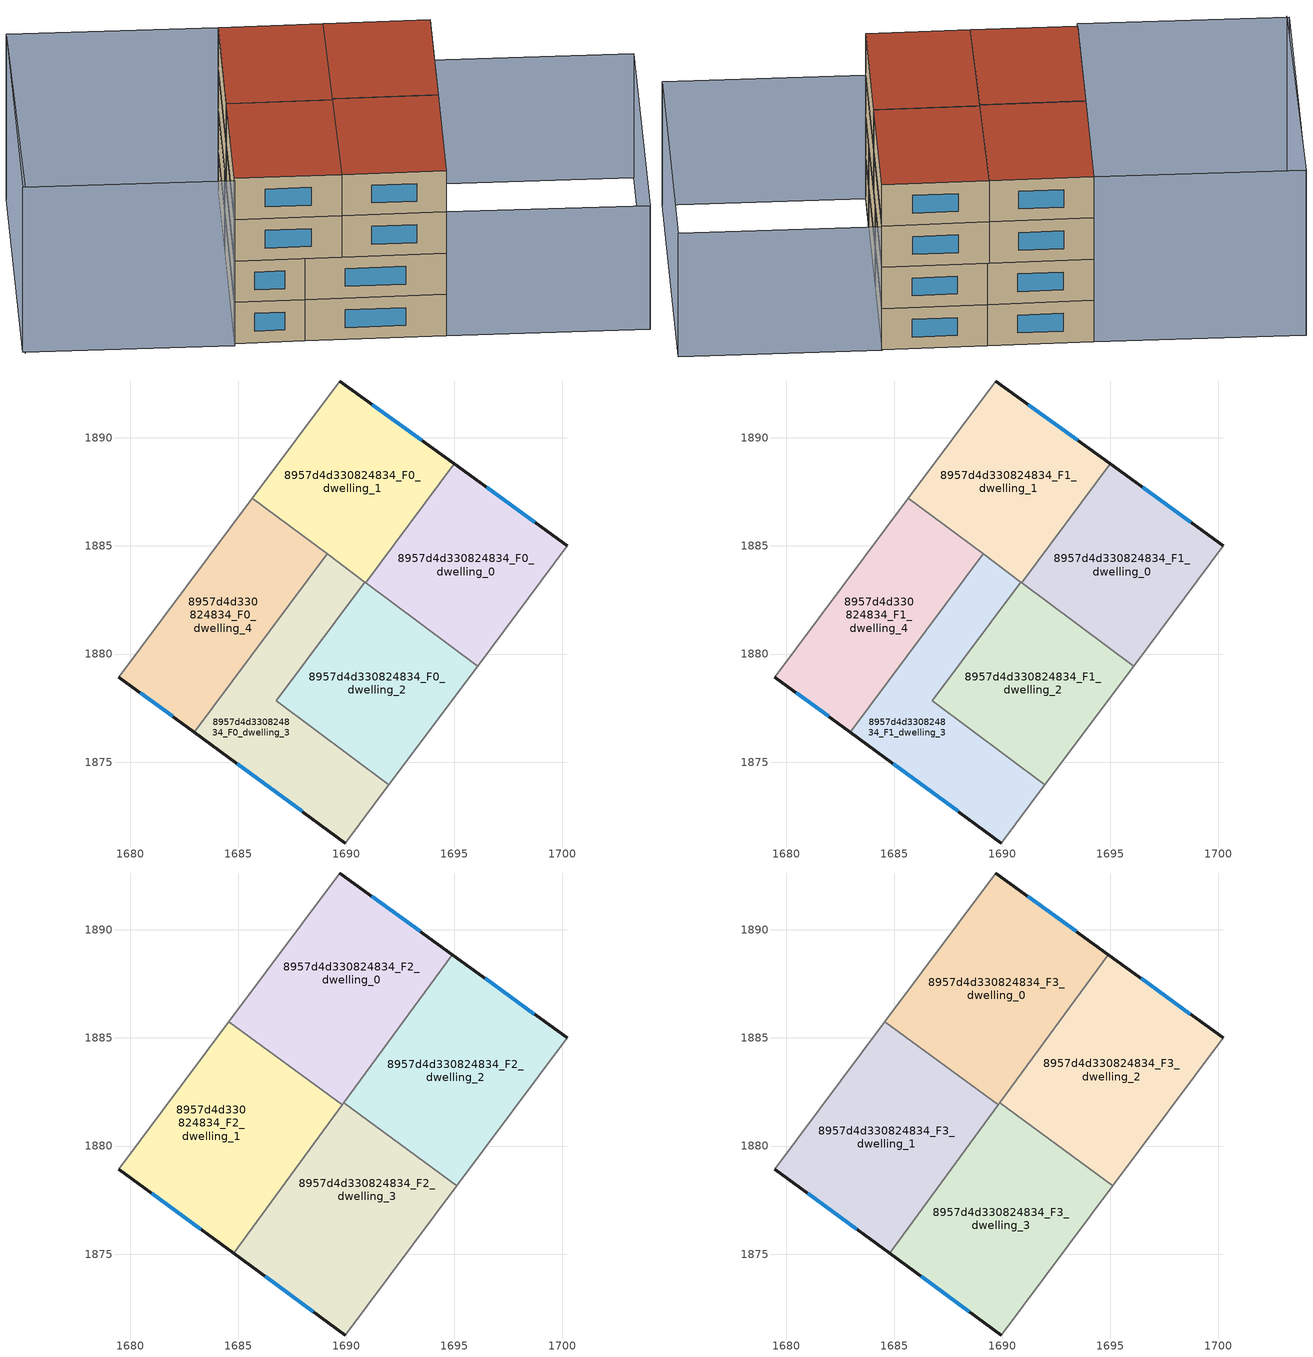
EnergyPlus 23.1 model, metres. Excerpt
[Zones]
8957d4d330824834_F0_dwelling_0
 floor ground (EU_floor_Construction): 1700.22,1885 1696.07,1879.44 1690.9,1883.3 1694.99,1888.79 z0
 wall outside (EU_wall_Construction): 1700.22,1885 1694.99,1888.79 z0:3
 wall to 8957d4d330824834_F0_dwelling_1 (EU_wall_Construction): 1694.99,1888.79 1690.9,1883.3 z0:3
 wall adiabatic (EU_wall_Construction): 1696.07,1879.44 1700.22,1885 z0:3
 wall to 8957d4d330824834_F0_dwelling_2 (EU_wall_Construction): 1690.9,1883.3 1696.07,1879.44 z0:3
 window (EU_Window_Construction): 1698.73,1886.09 1696.49,1887.71 z0.86:2.14
8957d4d330824834_F0_dwelling_1
 floor ground (EU_floor_Construction): 1694.99,1888.79 1690.9,1883.3 1685.66,1887.22 1689.7,1892.63 z0
 wall outside (EU_wall_Construction): 1694.99,1888.79 1689.7,1892.63 z0:3
 wall adiabatic (EU_wall_Construction): 1689.7,1892.63 1685.66,1887.22 z0:3
 wall to 8957d4d330824834_F0_dwelling_4 (EU_wall_Construction): 1685.66,1887.22 1689.11,1884.64 z0:3
 wall to 8957d4d330824834_F0_dwelling_3 (EU_wall_Construction): 1689.11,1884.63 1690.86,1883.33 z0:3
 wall to 8957d4d330824834_F0_dwelling_2 (EU_wall_Construction): 1690.86,1883.33 1690.9,1883.3 z0:3
 window (EU_Window_Construction): 1693.48,1889.89 1691.21,1891.53 z0.86:2.14
8957d4d330824834_F0_dwelling_2
 floor ground (EU_floor_Construction): 1696.07,1879.44 1691.97,1873.95 1686.77,1877.84 1690.86,1883.33 z0
 wall to 8957d4d330824834_F0_dwelling_3 (EU_wall_Construction): 1690.86,1883.33 1686.77,1877.84 1691.97,1873.95 z0:3
 wall adiabatic (EU_wall_Construction): 1691.97,1873.95 1696.07,1879.44 z0:3
8957d4d330824834_F0_dwelling_3
 floor ground (EU_floor_Construction): 1690.86,1883.33 1686.77,1877.84 1691.97,1873.95 1689.96,1871.26 1682.96,1876.39 1689.11,1884.63 z0
 wall outside (EU_wall_Construction): 1682.96,1876.39 1689.96,1871.26 z0:3
 wall adiabatic (EU_wall_Construction): 1689.96,1871.26 1691.97,1873.95 z0:3
 wall to 8957d4d330824834_F0_dwelling_4 (EU_wall_Construction): 1689.11,1884.63 1682.96,1876.39 z0:3
 window (EU_Window_Construction): 1684.96,1874.92 1687.96,1872.72 z0.86:2.14
8957d4d330824834_F0_dwelling_4
 floor ground (EU_floor_Construction): 1689.11,1884.63 1682.96,1876.39 1679.47,1878.94 1685.66,1887.22 z0
 wall outside (EU_wall_Construction): 1679.47,1878.94 1682.96,1876.39 z0:3
 wall adiabatic (EU_wall_Construction): 1685.66,1887.22 1679.47,1878.94 z0:3
 window (EU_Window_Construction): 1680.47,1878.21 1681.96,1877.12 z0.86:2.14
8957d4d330824834_F1_dwelling_0
 floor to 8957d4d330824834_F0_dwelling_0 (EU_floor_Construction): 1700.22,1885 1696.07,1879.44 1690.9,1883.3 1694.99,1888.79 z3
 wall outside (EU_wall_Construction): 1700.22,1885 1694.99,1888.79 z3:6
 wall to 8957d4d330824834_F1_dwelling_1 (EU_wall_Construction): 1694.99,1888.79 1690.9,1883.3 z3:6
 wall adiabatic (EU_wall_Construction): 1696.07,1879.44 1700.22,1885 z3:6
 wall to 8957d4d330824834_F1_dwelling_2 (EU_wall_Construction): 1690.9,1883.3 1696.07,1879.44 z3:6
 window (EU_Window_Construction): 1698.73,1886.09 1696.49,1887.71 z3.86:5.14
 ceiling adiabatic (EU_roof_Construction): 1696.07,1879.44 1700.22,1885 1694.99,1888.79 1690.9,1883.3 z6
8957d4d330824834_F1_dwelling_1
 floor to 8957d4d330824834_F0_dwelling_1 (EU_floor_Construction): 1694.99,1888.79 1690.9,1883.3 1685.66,1887.22 1689.7,1892.63 z3
 wall outside (EU_wall_Construction): 1694.99,1888.79 1689.7,1892.63 z3:6
 wall adiabatic (EU_wall_Construction): 1689.7,1892.63 1685.66,1887.22 z3:6
 wall to 8957d4d330824834_F1_dwelling_4 (EU_wall_Construction): 1685.66,1887.22 1689.11,1884.64 z3:6
 wall to 8957d4d330824834_F1_dwelling_3 (EU_wall_Construction): 1689.11,1884.63 1690.86,1883.33 z3:6
 wall to 8957d4d330824834_F1_dwelling_2 (EU_wall_Construction): 1690.86,1883.33 1690.9,1883.3 z3:6
 window (EU_Window_Construction): 1693.48,1889.89 1691.21,1891.53 z3.86:5.14
8957d4d330824834_F1_dwelling_2
 floor to 8957d4d330824834_F0_dwelling_2 (EU_floor_Construction): 1696.07,1879.44 1691.97,1873.95 1686.77,1877.84 1690.86,1883.33 z3
 wall to 8957d4d330824834_F1_dwelling_3 (EU_wall_Construction): 1690.86,1883.33 1686.77,1877.84 1691.97,1873.95 z3:6
 wall adiabatic (EU_wall_Construction): 1691.97,1873.95 1696.07,1879.44 z3:6
 ceiling adiabatic (EU_roof_Construction): 1695.11,1878.16 1696.07,1879.44 1690.86,1883.33 1686.77,1877.84 1686.81,1877.81 1689.88,1882 z6
8957d4d330824834_F1_dwelling_3
 floor to 8957d4d330824834_F0_dwelling_3 (EU_floor_Construction): 1690.86,1883.33 1686.77,1877.84 1691.97,1873.95 1689.96,1871.26 1682.96,1876.39 1689.11,1884.63 z3
 wall outside (EU_wall_Construction): 1682.96,1876.39 1689.96,1871.26 z3:6
 wall adiabatic (EU_wall_Construction): 1689.96,1871.26 1691.97,1873.95 z3:6
 wall to 8957d4d330824834_F1_dwelling_4 (EU_wall_Construction): 1689.11,1884.63 1682.96,1876.39 z3:6
 window (EU_Window_Construction): 1684.96,1874.92 1687.96,1872.72 z3.86:5.14
8957d4d330824834_F1_dwelling_4
 floor to 8957d4d330824834_F0_dwelling_4 (EU_floor_Construction): 1689.11,1884.63 1682.96,1876.39 1679.47,1878.94 1685.66,1887.22 z3
 wall outside (EU_wall_Construction): 1679.47,1878.94 1682.96,1876.39 z3:6
 wall adiabatic (EU_wall_Construction): 1685.66,1887.22 1679.47,1878.94 z3:6
 window (EU_Window_Construction): 1680.47,1878.21 1681.96,1877.12 z3.86:5.14
8957d4d330824834_F2_dwelling_0
 floor to 8957d4d330824834_F1_dwelling_1 (EU_floor_Construction): 1694.9,1888.86 1690.86,1883.33 1685.66,1887.22 1689.7,1892.63 z6
 floor to 8957d4d330824834_F1_dwelling_4 (EU_floor_Construction): 1689.11,1884.63 1688.04,1883.2 1684.56,1885.75 1685.66,1887.22 z6
 floor to 8957d4d330824834_F1_dwelling_3 (EU_floor_Construction): 1690.86,1883.33 1690.21,1882.45 1689.8,1881.91 1688.04,1883.2 1689.11,1884.63 z6
 wall outside (EU_wall_Construction): 1694.9,1888.86 1689.7,1892.63 z6:9
 wall to 8957d4d330824834_F2_dwelling_1 (EU_wall_Construction): 1684.56,1885.75 1689.81,1881.91 z6:9
 wall adiabatic (EU_wall_Construction): 1689.7,1892.63 1684.56,1885.75 z6:9
 wall to 8957d4d330824834_F2_dwelling_2 (EU_wall_Construction): 1689.88,1882 1694.9,1888.86 z6:9
 wall to 8957d4d330824834_F2_dwelling_3 (EU_wall_Construction): 1689.81,1881.91 1689.88,1882 z6:9
 window (EU_Window_Construction): 1693.42,1889.93 1691.18,1891.55 z6.86:8.14
8957d4d330824834_F2_dwelling_1
 floor to 8957d4d330824834_F1_dwelling_4 (EU_floor_Construction): 1688.04,1883.2 1682.96,1876.39 1679.47,1878.94 1684.56,1885.75 z6
 floor adiabatic (EU_floor_Construction): 1689.8,1881.91 1686.81,1877.81 1686.77,1877.84 z6
 floor to 8957d4d330824834_F1_dwelling_3 (EU_floor_Construction): 1689.8,1881.91 1686.77,1877.84 1686.81,1877.81 1684.78,1875.05 1682.96,1876.39 1688.04,1883.2 z6
 wall outside (EU_wall_Construction): 1679.47,1878.94 1684.78,1875.05 z6:9
 wall adiabatic (EU_wall_Construction): 1684.56,1885.75 1679.47,1878.94 z6:9
 wall to 8957d4d330824834_F2_dwelling_3 (EU_wall_Construction): 1684.78,1875.05 1689.81,1881.91 z6:9
 window (EU_Window_Construction): 1680.99,1877.83 1683.27,1876.16 z6.86:8.14
8957d4d330824834_F2_dwelling_2
 floor to 8957d4d330824834_F1_dwelling_1 (EU_floor_Construction): 1694.99,1888.79 1690.9,1883.3 1690.86,1883.33 1694.9,1888.86 z6
 floor adiabatic (EU_floor_Construction): 1700.22,1885 1695.11,1878.16 1689.88,1882 1690.86,1883.33 1690.9,1883.3 1694.99,1888.79 z6
 wall outside (EU_wall_Construction): 1700.22,1885 1694.9,1888.86 z6:9
 wall to 8957d4d330824834_F2_dwelling_3 (EU_wall_Construction): 1689.88,1882 1695.11,1878.16 z6:9
 wall adiabatic (EU_wall_Construction): 1695.11,1878.16 1700.22,1885 z6:9
 window (EU_Window_Construction): 1698.7,1886.1 1696.42,1887.76 z6.86:8.14
8957d4d330824834_F2_dwelling_3
 floor to 8957d4d330824834_F1_dwelling_2 (EU_floor_Construction): 1695.11,1878.16 1691.97,1873.95 1686.81,1877.81 1689.88,1882 z6
 floor to 8957d4d330824834_F1_dwelling_3 (EU_floor_Construction): 1691.97,1873.95 1689.96,1871.26 1684.78,1875.05 1686.81,1877.81 z6
 wall outside (EU_wall_Construction): 1684.78,1875.05 1689.96,1871.26 z6:9
 wall adiabatic (EU_wall_Construction): 1689.96,1871.26 1695.11,1878.16 z6:9
 window (EU_Window_Construction): 1686.26,1873.97 1688.48,1872.34 z6.86:8.14
8957d4d330824834_F3_dwelling_0
 floor to 8957d4d330824834_F2_dwelling_0 (EU_floor_Construction): 1694.9,1888.86 1689.81,1881.91 1684.56,1885.75 1689.7,1892.63 z9
 wall outside (EU_wall_Construction): 1694.9,1888.86 1689.7,1892.63 z9:12
 wall to 8957d4d330824834_F3_dwelling_1 (EU_wall_Construction): 1684.56,1885.75 1689.81,1881.91 z9:12
 wall adiabatic (EU_wall_Construction): 1689.7,1892.63 1684.56,1885.75 z9:12
 wall to 8957d4d330824834_F3_dwelling_2 (EU_wall_Construction): 1689.88,1882 1694.9,1888.86 z9:12
 wall to 8957d4d330824834_F3_dwelling_3 (EU_wall_Construction): 1689.81,1881.91 1689.88,1882 z9:12
 window (EU_Window_Construction): 1693.42,1889.93 1691.18,1891.55 z9.86:11.14
 roof outside (EU_roof_Construction): 1689.81,1881.91 1694.9,1888.86 1689.7,1892.63 1684.56,1885.75 z12
8957d4d330824834_F3_dwelling_1
 floor to 8957d4d330824834_F2_dwelling_1 (EU_floor_Construction): 1689.81,1881.91 1684.78,1875.05 1679.47,1878.94 1684.56,1885.75 z9
 wall outside (EU_wall_Construction): 1679.47,1878.94 1684.78,1875.05 z9:12
 wall adiabatic (EU_wall_Construction): 1684.56,1885.75 1679.47,1878.94 z9:12
 wall to 8957d4d330824834_F3_dwelling_3 (EU_wall_Construction): 1684.78,1875.05 1689.81,1881.91 z9:12
 window (EU_Window_Construction): 1680.99,1877.83 1683.27,1876.16 z9.86:11.14
 roof outside (EU_roof_Construction): 1684.78,1875.05 1689.81,1881.91 1684.56,1885.75 1679.47,1878.94 z12
8957d4d330824834_F3_dwelling_2
 floor to 8957d4d330824834_F2_dwelling_2 (EU_floor_Construction): 1700.22,1885 1695.11,1878.16 1689.88,1882 1694.9,1888.86 z9
 wall outside (EU_wall_Construction): 1700.22,1885 1694.9,1888.86 z9:12
 wall to 8957d4d330824834_F3_dwelling_3 (EU_wall_Construction): 1689.88,1882 1695.11,1878.16 z9:12
 wall adiabatic (EU_wall_Construction): 1695.11,1878.16 1700.22,1885 z9:12
 window (EU_Window_Construction): 1698.7,1886.1 1696.42,1887.76 z9.86:11.14
 roof outside (EU_roof_Construction): 1695.11,1878.16 1700.22,1885 1694.9,1888.86 1689.88,1882 z12
8957d4d330824834_F3_dwelling_3
 floor to 8957d4d330824834_F2_dwelling_3 (EU_floor_Construction): 1695.11,1878.16 1689.96,1871.26 1684.78,1875.05 1689.88,1882 z9
 wall outside (EU_wall_Construction): 1684.78,1875.05 1689.96,1871.26 z9:12
 wall adiabatic (EU_wall_Construction): 1689.96,1871.26 1695.11,1878.16 z9:12
 window (EU_Window_Construction): 1686.26,1873.97 1688.48,1872.34 z9.86:11.14
 roof outside (EU_roof_Construction): 1689.96,1871.26 1695.11,1878.16 1689.88,1882 1684.78,1875.05 z12
shading: 1689.96,1871.26 1700.25,1885.04 / 1700.25,1885.04 1710.25,1877.58 / 1710.25,1877.58 1699.96,1863.79 / 1699.96,1863.79 1689.96,1871.26 z0:9; 1679.31,1900.44 1668.96,1886.32 / 1668.91,1886.52 1679.31,1900.43 / 1679.31,1900.43 1689.72,1892.66 / 1689.72,1892.66 1679.33,1878.74 / 1679.33,1878.74 1668.91,1886.52 z0:12
[Building]
EU S2 Campaign: North Axis=0; Terrain=City; Solar Distribution=FullExterior
[Site:Location]
Helsinki-Vantaa.AP: Latitude=60.317; Longitude=24.963; Time Zone=2; Elevation=54.6
[SizingPeriod:WeatherFileDays]
AnnualSizingPeriod: Begin Month=1; Begin Day of Month=1; End Month=12; End Day of Month=31; Day of Week for Start Day=Monday; Use Weather File Daylight Saving Period=No; Use Weather File Rain and Snow Indicators=No
[MATERIAL]
EU_InternalMass_Material: Roughness=MediumRough; Thickness=0.1; Conductivity=1; Density=1800; Specific Heat=900; Thermal Absorptance=0.9; Solar Absorptance=0.7; Visible Absorptance=0.7
[MATERIAL:NOMASS] Roughness=MediumRough; Thermal Absorptance=0.9; Solar Absorptance=0.7; Visible Absorptance=0.7
Name | Thermal Resistance
EU_wall_NoMass | 1.10183
EU_roof_NoMass; EU_floor_NoMass | 1.70606
[WINDOWMATERIAL:SIMPLEGLAZINGSYSTEM]
EU_Window_SimpleGlazing: UFactor=3.11035; Solar Heat Gain Coefficient=0.8; Visible Transmittance=0.8
[CONSTRUCTION]
EU_wall_Construction: EU_wall_NoMass
EU_roof_Construction: EU_roof_NoMass
EU_floor_Construction: EU_floor_NoMass
EU_Window_Construction: EU_Window_SimpleGlazing
EU_InternalMass_Construction: EU_InternalMass_Material
[ZONE] Type=1; Multiplier=1; Ceiling Height=autocalculate; Floor Area=autocalculate; Part of Total Floor Area=Yes
Name | Volume
8957d4d330824834_F0_dwelling_0; 8957d4d330824834_F1_dwelling_0 | 133.498
8957d4d330824834_F2_dwelling_0; 8957d4d330824834_F3_dwelling_0 | 166.879
8957d4d330824834_F0_dwelling_1; 8957d4d330824834_F1_dwelling_1 | 133.509
8957d4d330824834_F2_dwelling_1; 8957d4d330824834_F3_dwelling_1 | 166.861
8957d4d330824834_F0_dwelling_2; 8957d4d330824834_F1_dwelling_2 | 133.505
8957d4d330824834_F2_dwelling_2; 8957d4d330824834_F3_dwelling_2 | 166.878
8957d4d330824834_F0_dwelling_3; 8957d4d330824834_F1_dwelling_3 | 133.492
8957d4d330824834_F2_dwelling_3; 8957d4d330824834_F3_dwelling_3 | 166.871
8957d4d330824834_F0_dwelling_4; 8957d4d330824834_F1_dwelling_4 | 133.507
[INTERNALMASS] Construction=EU_InternalMass_Construction
Name | Zone or ZoneList | Surface Area
8957d4d330824834_F0_dwelling_0_EU_InternalMass | 8957d4d330824834_F0_dwelling_0 | 44.5011
8957d4d330824834_F0_dwelling_1_EU_InternalMass | 8957d4d330824834_F0_dwelling_1 | 44.5019
8957d4d330824834_F0_dwelling_2_EU_InternalMass | 8957d4d330824834_F0_dwelling_2 | 44.5019
8957d4d330824834_F0_dwelling_3_EU_InternalMass | 8957d4d330824834_F0_dwelling_3 | 44.4973
8957d4d330824834_F0_dwelling_4_EU_InternalMass | 8957d4d330824834_F0_dwelling_4 | 44.4992
8957d4d330824834_F1_dwelling_0_EU_InternalMass | 8957d4d330824834_F1_dwelling_0 | 44.5011
8957d4d330824834_F1_dwelling_1_EU_InternalMass | 8957d4d330824834_F1_dwelling_1 | 44.5019
8957d4d330824834_F1_dwelling_2_EU_InternalMass | 8957d4d330824834_F1_dwelling_2 | 44.5019
8957d4d330824834_F1_dwelling_3_EU_InternalMass | 8957d4d330824834_F1_dwelling_3 | 44.4973
8957d4d330824834_F1_dwelling_4_EU_InternalMass | 8957d4d330824834_F1_dwelling_4 | 44.4992
8957d4d330824834_F2_dwelling_0_EU_InternalMass | 8957d4d330824834_F2_dwelling_0 | 55.6262
8957d4d330824834_F2_dwelling_1_EU_InternalMass | 8957d4d330824834_F2_dwelling_1 | 55.6203
8957d4d330824834_F2_dwelling_2_EU_InternalMass | 8957d4d330824834_F2_dwelling_2 | 55.6262
8957d4d330824834_F2_dwelling_3_EU_InternalMass | 8957d4d330824834_F2_dwelling_3 | 55.6239
8957d4d330824834_F3_dwelling_0_EU_InternalMass | 8957d4d330824834_F3_dwelling_0 | 55.6262
8957d4d330824834_F3_dwelling_1_EU_InternalMass | 8957d4d330824834_F3_dwelling_1 | 55.6203
8957d4d330824834_F3_dwelling_2_EU_InternalMass | 8957d4d330824834_F3_dwelling_2 | 55.6262
8957d4d330824834_F3_dwelling_3_EU_InternalMass | 8957d4d330824834_F3_dwelling_3 | 55.6239
[OTHEREQUIPMENT] Fuel Type=Electricity; Design Level Calculation Method=Watts/Area; Power per Zone Floor Area=1; Fraction Latent=0; Fraction Radiant=0; Fraction Lost=0; Carbon Dioxide Generation Rate=0; EndUse Subcategory=EU_Step8_InternalGains
Name | Zone or ZoneList or Space or SpaceList | Schedule
EU_Step8_InternalGain_8957d4d330824834_F0_dwelling_0_f000 | 8957d4d330824834_F0_dwelling_0 | EU_Step8_GainSchedule_8957d4d330824834_F0_dwelling_0_f000
EU_Step8_InternalGain_8957d4d330824834_F0_dwelling_1_f000 | 8957d4d330824834_F0_dwelling_1 | EU_Step8_GainSchedule_8957d4d330824834_F0_dwelling_1_f000
EU_Step8_InternalGain_8957d4d330824834_F0_dwelling_2_f000 | 8957d4d330824834_F0_dwelling_2 | EU_Step8_GainSchedule_8957d4d330824834_F0_dwelling_2_f000
EU_Step8_InternalGain_8957d4d330824834_F0_dwelling_3_f000 | 8957d4d330824834_F0_dwelling_3 | EU_Step8_GainSchedule_8957d4d330824834_F0_dwelling_3_f000
EU_Step8_InternalGain_8957d4d330824834_F0_dwelling_4_f000 | 8957d4d330824834_F0_dwelling_4 | EU_Step8_GainSchedule_8957d4d330824834_F0_dwelling_4_f000
EU_Step8_InternalGain_8957d4d330824834_F1_dwelling_0_f000 | 8957d4d330824834_F1_dwelling_0 | EU_Step8_GainSchedule_8957d4d330824834_F1_dwelling_0_f000
EU_Step8_InternalGain_8957d4d330824834_F1_dwelling_1_f000 | 8957d4d330824834_F1_dwelling_1 | EU_Step8_GainSchedule_8957d4d330824834_F1_dwelling_1_f000
EU_Step8_InternalGain_8957d4d330824834_F1_dwelling_2_f000 | 8957d4d330824834_F1_dwelling_2 | EU_Step8_GainSchedule_8957d4d330824834_F1_dwelling_2_f000
EU_Step8_InternalGain_8957d4d330824834_F1_dwelling_3_f000 | 8957d4d330824834_F1_dwelling_3 | EU_Step8_GainSchedule_8957d4d330824834_F1_dwelling_3_f000
EU_Step8_InternalGain_8957d4d330824834_F1_dwelling_4_f000 | 8957d4d330824834_F1_dwelling_4 | EU_Step8_GainSchedule_8957d4d330824834_F1_dwelling_4_f000
EU_Step8_InternalGain_8957d4d330824834_F2_dwelling_0_f000 | 8957d4d330824834_F2_dwelling_0 | EU_Step8_GainSchedule_8957d4d330824834_F2_dwelling_0_f000
EU_Step8_InternalGain_8957d4d330824834_F2_dwelling_1_f000 | 8957d4d330824834_F2_dwelling_1 | EU_Step8_GainSchedule_8957d4d330824834_F2_dwelling_1_f000
EU_Step8_InternalGain_8957d4d330824834_F2_dwelling_2_f000 | 8957d4d330824834_F2_dwelling_2 | EU_Step8_GainSchedule_8957d4d330824834_F2_dwelling_2_f000
EU_Step8_InternalGain_8957d4d330824834_F2_dwelling_3_f000 | 8957d4d330824834_F2_dwelling_3 | EU_Step8_GainSchedule_8957d4d330824834_F2_dwelling_3_f000
EU_Step8_InternalGain_8957d4d330824834_F3_dwelling_0_f000 | 8957d4d330824834_F3_dwelling_0 | EU_Step8_GainSchedule_8957d4d330824834_F3_dwelling_0_f000
EU_Step8_InternalGain_8957d4d330824834_F3_dwelling_1_f000 | 8957d4d330824834_F3_dwelling_1 | EU_Step8_GainSchedule_8957d4d330824834_F3_dwelling_1_f000
EU_Step8_InternalGain_8957d4d330824834_F3_dwelling_2_f000 | 8957d4d330824834_F3_dwelling_2 | EU_Step8_GainSchedule_8957d4d330824834_F3_dwelling_2_f000
EU_Step8_InternalGain_8957d4d330824834_F3_dwelling_3_f000 | 8957d4d330824834_F3_dwelling_3 | EU_Step8_GainSchedule_8957d4d330824834_F3_dwelling_3_f000
[ZONEVENTILATION:DESIGNFLOWRATE] Schedule=EU_AlwaysOn; Design Flow Rate Calculation Method=AirChanges/Hour; Air Changes per Hour=0.756316; Ventilation Type=Natural; Fan Pressure Rise=0; Fan Total Efficiency=1; Constant Term Coefficient=1; Temperature Term Coefficient=0; Velocity Term Coefficient=0; Velocity Squared Term Coefficient=0; Minimum Indoor Temperature=-100; Maximum Indoor Temperature=100; Delta Temperature=-100; Minimum Outdoor Temperature=-100; Maximum Outdoor Temperature=100; Maximum Wind Speed=40
Name | Zone or ZoneList or Space or SpaceList
EU_ConstantAir_8957d4d330824834_F0_dwelling_0 | 8957d4d330824834_F0_dwelling_0
EU_ConstantAir_8957d4d330824834_F0_dwelling_1 | 8957d4d330824834_F0_dwelling_1
EU_ConstantAir_8957d4d330824834_F0_dwelling_2 | 8957d4d330824834_F0_dwelling_2
EU_ConstantAir_8957d4d330824834_F0_dwelling_3 | 8957d4d330824834_F0_dwelling_3
EU_ConstantAir_8957d4d330824834_F0_dwelling_4 | 8957d4d330824834_F0_dwelling_4
EU_ConstantAir_8957d4d330824834_F1_dwelling_0 | 8957d4d330824834_F1_dwelling_0
EU_ConstantAir_8957d4d330824834_F1_dwelling_1 | 8957d4d330824834_F1_dwelling_1
EU_ConstantAir_8957d4d330824834_F1_dwelling_2 | 8957d4d330824834_F1_dwelling_2
EU_ConstantAir_8957d4d330824834_F1_dwelling_3 | 8957d4d330824834_F1_dwelling_3
EU_ConstantAir_8957d4d330824834_F1_dwelling_4 | 8957d4d330824834_F1_dwelling_4
EU_ConstantAir_8957d4d330824834_F2_dwelling_0 | 8957d4d330824834_F2_dwelling_0
EU_ConstantAir_8957d4d330824834_F2_dwelling_1 | 8957d4d330824834_F2_dwelling_1
EU_ConstantAir_8957d4d330824834_F2_dwelling_2 | 8957d4d330824834_F2_dwelling_2
EU_ConstantAir_8957d4d330824834_F2_dwelling_3 | 8957d4d330824834_F2_dwelling_3
EU_ConstantAir_8957d4d330824834_F3_dwelling_0 | 8957d4d330824834_F3_dwelling_0
EU_ConstantAir_8957d4d330824834_F3_dwelling_1 | 8957d4d330824834_F3_dwelling_1
EU_ConstantAir_8957d4d330824834_F3_dwelling_2 | 8957d4d330824834_F3_dwelling_2
EU_ConstantAir_8957d4d330824834_F3_dwelling_3 | 8957d4d330824834_F3_dwelling_3
[HVACTEMPLATE:THERMOSTAT] Constant Heating Setpoint=20; Constant Cooling Setpoint=50
EU_HeatOnly_8957d4d330824834_F0_dwelling_0; EU_HeatOnly_8957d4d330824834_F0_dwelling_1; EU_HeatOnly_8957d4d330824834_F0_dwelling_2; EU_HeatOnly_8957d4d330824834_F0_dwelling_3; EU_HeatOnly_8957d4d330824834_F0_dwelling_4; EU_HeatOnly_8957d4d330824834_F1_dwelling_0; EU_HeatOnly_8957d4d330824834_F1_dwelling_1; EU_HeatOnly_8957d4d330824834_F1_dwelling_2; EU_HeatOnly_8957d4d330824834_F1_dwelling_3; EU_HeatOnly_8957d4d330824834_F1_dwelling_4; EU_HeatOnly_8957d4d330824834_F2_dwelling_0; EU_HeatOnly_8957d4d330824834_F2_dwelling_1; EU_HeatOnly_8957d4d330824834_F2_dwelling_2; EU_HeatOnly_8957d4d330824834_F2_dwelling_3; EU_HeatOnly_8957d4d330824834_F3_dwelling_0; EU_HeatOnly_8957d4d330824834_F3_dwelling_1; EU_HeatOnly_8957d4d330824834_F3_dwelling_2; EU_HeatOnly_8957d4d330824834_F3_dwelling_3
[HVACTEMPLATE:ZONE:IDEALLOADSAIRSYSTEM] System Availability Schedule=EU_AlwaysOn; Maximum Heating Supply Air Temperature=50; Minimum Cooling Supply Air Temperature=13; Maximum Heating Supply Air Humidity Ratio=0.0156; Minimum Cooling Supply Air Humidity Ratio=0.0077; Heating Limit=NoLimit; Cooling Limit=NoLimit; Heating Availability Schedule=EU_AlwaysOn; Cooling Availability Schedule=EU_CoolingOff; Dehumidification Control Type=ConstantSensibleHeatRatio; Cooling Sensible Heat Ratio=0.7; Dehumidification Setpoint=60; Humidification Control Type=None; Humidification Setpoint=30; Outdoor Air Method=None; Outdoor Air Flow Rate per Person=0.00944; Outdoor Air Flow Rate per Zone Floor Area=0; Outdoor Air Flow Rate per Zone=0; Demand Controlled Ventilation Type=None; Outdoor Air Economizer Type=NoEconomizer; Heat Recovery Type=None; Sensible Heat Recovery Effectiveness=0.7; Latent Heat Recovery Effectiveness=0.65
Name | Template Thermostat
8957d4d330824834_F0_dwelling_0 | EU_HeatOnly_8957d4d330824834_F0_dwelling_0
8957d4d330824834_F0_dwelling_1 | EU_HeatOnly_8957d4d330824834_F0_dwelling_1
8957d4d330824834_F0_dwelling_2 | EU_HeatOnly_8957d4d330824834_F0_dwelling_2
8957d4d330824834_F0_dwelling_3 | EU_HeatOnly_8957d4d330824834_F0_dwelling_3
8957d4d330824834_F0_dwelling_4 | EU_HeatOnly_8957d4d330824834_F0_dwelling_4
8957d4d330824834_F1_dwelling_0 | EU_HeatOnly_8957d4d330824834_F1_dwelling_0
8957d4d330824834_F1_dwelling_1 | EU_HeatOnly_8957d4d330824834_F1_dwelling_1
8957d4d330824834_F1_dwelling_2 | EU_HeatOnly_8957d4d330824834_F1_dwelling_2
8957d4d330824834_F1_dwelling_3 | EU_HeatOnly_8957d4d330824834_F1_dwelling_3
8957d4d330824834_F1_dwelling_4 | EU_HeatOnly_8957d4d330824834_F1_dwelling_4
8957d4d330824834_F2_dwelling_0 | EU_HeatOnly_8957d4d330824834_F2_dwelling_0
8957d4d330824834_F2_dwelling_1 | EU_HeatOnly_8957d4d330824834_F2_dwelling_1
8957d4d330824834_F2_dwelling_2 | EU_HeatOnly_8957d4d330824834_F2_dwelling_2
8957d4d330824834_F2_dwelling_3 | EU_HeatOnly_8957d4d330824834_F2_dwelling_3
8957d4d330824834_F3_dwelling_0 | EU_HeatOnly_8957d4d330824834_F3_dwelling_0
8957d4d330824834_F3_dwelling_1 | EU_HeatOnly_8957d4d330824834_F3_dwelling_1
8957d4d330824834_F3_dwelling_2 | EU_HeatOnly_8957d4d330824834_F3_dwelling_2
8957d4d330824834_F3_dwelling_3 | EU_HeatOnly_8957d4d330824834_F3_dwelling_3
[SIZING:ZONE] Zone Cooling Design Supply Air Temperature Input Method=SupplyAirTemperature; Zone Cooling Design Supply Air Temperature=13; Zone Heating Design Supply Air Temperature Input Method=SupplyAirTemperature; Zone Heating Design Supply Air Temperature=50; Zone Cooling Design Supply Air Humidity Ratio=0.008; Zone Heating Design Supply Air Humidity Ratio=0.008; Cooling Design Air Flow Method=DesignDay; Cooling Design Air Flow Rate=0; Cooling Minimum Air Flow per Zone Floor Area=0.000762; Cooling Minimum Air Flow=0; Cooling Minimum Air Flow Fraction=0.2; Heating Design Air Flow Method=DesignDay; Heating Design Air Flow Rate=0; Heating Maximum Air Flow per Zone Floor Area=0.002032; Heating Maximum Air Flow=0.141576; Heating Maximum Air Flow Fraction=0.3; Account for Dedicated Outdoor Air System=No; Dedicated Outdoor Air System Control Strategy=NeutralSupplyAir; Dedicated Outdoor Air Low Setpoint Temperature for Design=autosize; Dedicated Outdoor Air High Setpoint Temperature for Design=autosize; Zone Load Sizing Method=Sensible Load Only No Latent Load; Zone Latent Cooling Design Supply Air Humidity Ratio Input Method=HumidityRatioDifference; Zone Cooling Design Supply Air Humidity Ratio Difference=0.005; Zone Latent Heating Design Supply Air Humidity Ratio Input Method=HumidityRatioDifference; Zone Humidification Design Supply Air Humidity Ratio Difference=0.005
8957d4d330824834_F0_dwelling_0; 8957d4d330824834_F0_dwelling_1; 8957d4d330824834_F0_dwelling_2; 8957d4d330824834_F0_dwelling_3; 8957d4d330824834_F0_dwelling_4; 8957d4d330824834_F1_dwelling_0; 8957d4d330824834_F1_dwelling_1; 8957d4d330824834_F1_dwelling_2; 8957d4d330824834_F1_dwelling_3; 8957d4d330824834_F1_dwelling_4; 8957d4d330824834_F2_dwelling_0; 8957d4d330824834_F2_dwelling_1; 8957d4d330824834_F2_dwelling_2; 8957d4d330824834_F2_dwelling_3; 8957d4d330824834_F3_dwelling_0; 8957d4d330824834_F3_dwelling_1; 8957d4d330824834_F3_dwelling_2; 8957d4d330824834_F3_dwelling_3
[SCHEDULE:CONSTANT]
Name | Hourly Value
EU_AlwaysOn | 1
EU_CoolingOff | 0
[SCHEDULE:FILE] Column Number=1; Rows to Skip at Top=0; Number of Hours of Data=8760; Column Separator=Comma; Interpolate to Timestep=No; Minutes per Item=60; Adjust Schedule for Daylight Savings=Yes
Name | File
EU_Step8_GainSchedule_8957d4d330824834_F0_dwelling_0_f000 | ../../schedules/8957d4d330824834/8957d4d330824834_F0_dwelling_0_f000_gain.csv
EU_Step8_GainSchedule_8957d4d330824834_F0_dwelling_1_f000 | ../../schedules/8957d4d330824834/8957d4d330824834_F0_dwelling_1_f000_gain.csv
EU_Step8_GainSchedule_8957d4d330824834_F0_dwelling_2_f000 | ../../schedules/8957d4d330824834/8957d4d330824834_F0_dwelling_2_f000_gain.csv
EU_Step8_GainSchedule_8957d4d330824834_F0_dwelling_3_f000 | ../../schedules/8957d4d330824834/8957d4d330824834_F0_dwelling_3_f000_gain.csv
EU_Step8_GainSchedule_8957d4d330824834_F0_dwelling_4_f000 | ../../schedules/8957d4d330824834/8957d4d330824834_F0_dwelling_4_f000_gain.csv
EU_Step8_GainSchedule_8957d4d330824834_F1_dwelling_0_f000 | ../../schedules/8957d4d330824834/8957d4d330824834_F1_dwelling_0_f000_gain.csv
EU_Step8_GainSchedule_8957d4d330824834_F1_dwelling_1_f000 | ../../schedules/8957d4d330824834/8957d4d330824834_F1_dwelling_1_f000_gain.csv
EU_Step8_GainSchedule_8957d4d330824834_F1_dwelling_2_f000 | ../../schedules/8957d4d330824834/8957d4d330824834_F1_dwelling_2_f000_gain.csv
EU_Step8_GainSchedule_8957d4d330824834_F1_dwelling_3_f000 | ../../schedules/8957d4d330824834/8957d4d330824834_F1_dwelling_3_f000_gain.csv
EU_Step8_GainSchedule_8957d4d330824834_F1_dwelling_4_f000 | ../../schedules/8957d4d330824834/8957d4d330824834_F1_dwelling_4_f000_gain.csv
EU_Step8_GainSchedule_8957d4d330824834_F2_dwelling_0_f000 | ../../schedules/8957d4d330824834/8957d4d330824834_F2_dwelling_0_f000_gain.csv
EU_Step8_GainSchedule_8957d4d330824834_F2_dwelling_1_f000 | ../../schedules/8957d4d330824834/8957d4d330824834_F2_dwelling_1_f000_gain.csv
EU_Step8_GainSchedule_8957d4d330824834_F2_dwelling_2_f000 | ../../schedules/8957d4d330824834/8957d4d330824834_F2_dwelling_2_f000_gain.csv
EU_Step8_GainSchedule_8957d4d330824834_F2_dwelling_3_f000 | ../../schedules/8957d4d330824834/8957d4d330824834_F2_dwelling_3_f000_gain.csv
EU_Step8_GainSchedule_8957d4d330824834_F3_dwelling_0_f000 | ../../schedules/8957d4d330824834/8957d4d330824834_F3_dwelling_0_f000_gain.csv
EU_Step8_GainSchedule_8957d4d330824834_F3_dwelling_1_f000 | ../../schedules/8957d4d330824834/8957d4d330824834_F3_dwelling_1_f000_gain.csv
EU_Step8_GainSchedule_8957d4d330824834_F3_dwelling_2_f000 | ../../schedules/8957d4d330824834/8957d4d330824834_F3_dwelling_2_f000_gain.csv
EU_Step8_GainSchedule_8957d4d330824834_F3_dwelling_3_f000 | ../../schedules/8957d4d330824834/8957d4d330824834_F3_dwelling_3_f000_gain.csv
